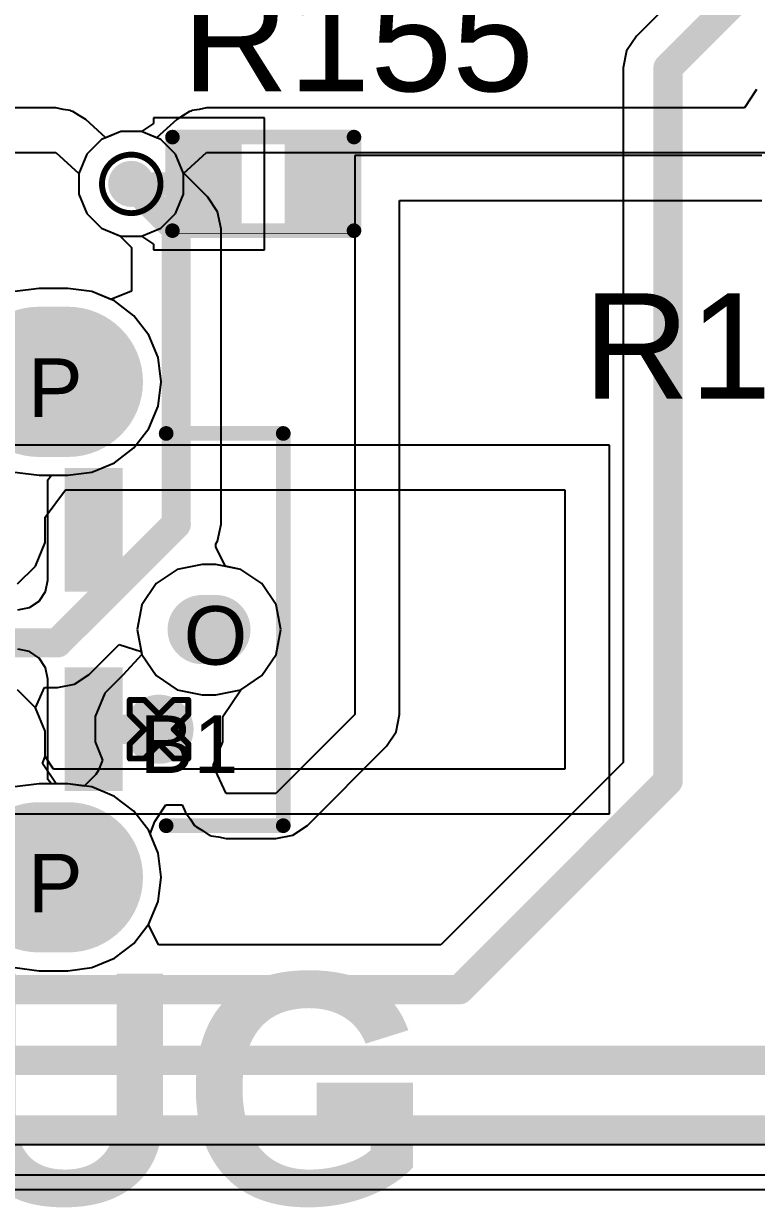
# Model space of a CAD drawing. Header units: inches. Extents: x -11 to 5379, y 0 to 5429.
# Drawn here: x 79.58 to 85.93, y 40.73 to 51.01 of the extents above; entities that cross this region are included whole.
import ezdxf

# ---------------------------------------------------------------- set-up
doc = ezdxf.new("R2010")
doc.units = ezdxf.units.IN
for name, color, linetype in [('Bottom Layer', 5, 'Continuous'), ('Bottom Solder', 6, 'Continuous'), ('Drill Drawing', 1, 'Continuous'), ('GND', 16, 'Continuous'), ('Multi-Layer', 9, 'Continuous'), ('Pad Holes', 156, 'Continuous'), ('PWR', 76, 'Continuous'), ('Top Layer', 1, 'Continuous'), ('Top Overlay', 2, 'Continuous'), ('Top Paste', 8, 'Continuous'), ('Top Solder', 216, 'Continuous'), ('Via Holes', 16, 'Continuous')]:
    doc.layers.add(name, color=color, linetype=linetype)
doc.styles.add('Arial', font='', dxfattribs={"height": 0.2})
doc.styles.add('Arial_Bold', font='', dxfattribs={"height": 0.2})
doc.styles.get('Arial').set_extended_font_data('Arial')
doc.styles.get('Arial_Bold').set_extended_font_data('Arial', bold=True)

# ---------------------------------------------------------------- blocks, each defined once
blk = doc.blocks.new('R___0402_320')
at = {"layer": 'Top Layer'}
for points in [[(-0.699, -0.318), (-0.699, 0.318), (-0.241, 0.318), (-0.241, -0.318)], [(0.241, -0.318), (0.241, 0.318), (0.699, 0.318), (0.699, -0.318)]]:
    blk.add_hatch(color=1, dxfattribs=at).paths.add_polyline_path(points)
at = {"layer": 'Top Paste'}
for points in [[(-0.699, -0.318), (-0.699, 0.318), (-0.241, 0.318), (-0.241, -0.318)], [(0.241, -0.318), (0.241, 0.318), (0.699, 0.318), (0.699, -0.318)]]:
    blk.add_hatch(color=8, dxfattribs=at).paths.add_polyline_path(points)
at = {"layer": 'Top Solder'}
for points in [[(-0.754, -0.373), (-0.754, 0.373), (-0.186, 0.373), (-0.186, -0.373)], [(0.186, -0.373), (0.186, 0.373), (0.754, 0.373), (0.754, -0.373)]]:
    blk.add_hatch(color=216, dxfattribs=at).paths.add_polyline_path(points)
at = {"layer": 'Top Overlay'}
for points in [[(-0.787, 0.406, 0.127, 0.127, 0), (0.787, 0.406, 0.127, 0.127, 0)], [(-0.787, -0.406, 0.127, 0.127, 0), (-0.787, 0.406, 0.127, 0.127, 0)], [(0.787, -0.406, 0.127, 0.127, 0), (0.787, 0.406, 0.127, 0.127, 0)], [(-0.787, -0.406, 0.127, 0.127, 0), (0.787, -0.406, 0.127, 0.127, 0)], [(-0.813, -0.432, 0.00323, 0.00323, 0), (0.813, -0.432, 0.00323, 0.00323, 0)]]:
    blk.add_lwpolyline(points, format="xyseb", dxfattribs=at)
for points in [[(-0.819, 0.406, 0.0635, 0.0635, 1), (-0.756, 0.406, 0.0635, 0.0635, 1)], [(-0.819, 0.406, 0.0635, 0.0635, 1), (-0.756, 0.406, 0.0635, 0.0635, 1)], [(0.756, 0.406, 0.0635, 0.0635, 1), (0.819, 0.406, 0.0635, 0.0635, 1)], [(0.756, 0.406, 0.0635, 0.0635, 1), (0.819, 0.406, 0.0635, 0.0635, 1)], [(-0.819, -0.406, 0.0635, 0.0635, 1), (-0.756, -0.406, 0.0635, 0.0635, 1)], [(-0.819, -0.406, 0.0635, 0.0635, 1), (-0.756, -0.406, 0.0635, 0.0635, 1)], [(0.756, -0.406, 0.0635, 0.0635, 1), (0.819, -0.406, 0.0635, 0.0635, 1)], [(0.756, -0.406, 0.0635, 0.0635, 1), (0.819, -0.406, 0.0635, 0.0635, 1)], [(-0.814, -0.432, 0.00161, 0.00161, 1), (-0.812, -0.432, 0.00161, 0.00161, 1)], [(0.812, -0.432, 0.00161, 0.00161, 1), (0.814, -0.432, 0.00161, 0.00161, 1)]]:
    blk.add_lwpolyline(points, format="xyseb", close=True, dxfattribs=at)
blk = doc.blocks.new('U263_163N_4BQC65_517')
at = {"layer": 'Bottom Layer'}
h = blk.add_hatch(color=5, dxfattribs=at)
edge = h.paths.add_edge_path()
edge.add_arc((-2.525, 2.15), 0.55, 90, 270)
edge.add_line((-2.525, 1.6), (-2.275, 1.6))
edge.add_arc((-2.275, 2.15), 0.55, 270, 450)
edge.add_line((-2.275, 2.7), (-2.525, 2.7))
h = blk.add_hatch(color=5, dxfattribs=at)
edge = h.paths.add_edge_path()
edge.add_arc((2.275, 2.15), 0.55, 90, 270)
edge.add_line((2.275, 1.6), (2.525, 1.6))
edge.add_arc((2.525, 2.15), 0.55, 270, 450)
edge.add_line((2.525, 2.7), (2.275, 2.7))
h = blk.add_hatch(color=5, dxfattribs=at)
edge = h.paths.add_edge_path()
edge.add_arc((-2.525, -2.15), 0.55, 90, 270)
edge.add_line((-2.525, -2.7), (-2.275, -2.7))
edge.add_arc((-2.275, -2.15), 0.55, 270, 450)
edge.add_line((-2.275, -1.6), (-2.525, -1.6))
h = blk.add_hatch(color=5, dxfattribs=at)
edge = h.paths.add_edge_path()
edge.add_arc((2.275, -2.15), 0.55, 90, 270)
edge.add_line((2.275, -2.7), (2.525, -2.7))
edge.add_arc((2.525, -2.15), 0.55, 270, 450)
edge.add_line((2.525, -1.6), (2.275, -1.6))
at = {"layer": 'Bottom Solder'}
h = blk.add_hatch(color=6, dxfattribs=at)
edge = h.paths.add_edge_path()
edge.add_arc((-2.525, 2.15), 0.652, 90, 270)
edge.add_line((-2.525, 1.498), (-2.275, 1.498))
edge.add_arc((-2.275, 2.15), 0.652, 270, 450)
edge.add_line((-2.275, 2.802), (-2.525, 2.802))
h = blk.add_hatch(color=6, dxfattribs=at)
edge = h.paths.add_edge_path()
edge.add_arc((2.275, 2.15), 0.652, 90, 270)
edge.add_line((2.275, 1.498), (2.525, 1.498))
edge.add_arc((2.525, 2.15), 0.652, 270, 450)
edge.add_line((2.525, 2.802), (2.275, 2.802))
h = blk.add_hatch(color=6, dxfattribs=at)
edge = h.paths.add_edge_path()
edge.add_arc((-3.75, 0), 0.102, 0, 360)
h = blk.add_hatch(color=6, dxfattribs=at)
edge = h.paths.add_edge_path()
edge.add_arc((3.75, 0), 0.102, 0, 360)
h = blk.add_hatch(color=6, dxfattribs=at)
edge = h.paths.add_edge_path()
edge.add_arc((-2.525, -2.15), 0.652, 90, 270)
edge.add_line((-2.525, -2.802), (-2.275, -2.802))
edge.add_arc((-2.275, -2.15), 0.652, 270, 450)
edge.add_line((-2.275, -1.498), (-2.525, -1.498))
h = blk.add_hatch(color=6, dxfattribs=at)
edge = h.paths.add_edge_path()
edge.add_arc((2.275, -2.15), 0.652, 90, 270)
edge.add_line((2.275, -2.802), (2.525, -2.802))
edge.add_arc((2.525, -2.15), 0.652, 270, 450)
edge.add_line((2.525, -1.498), (2.275, -1.498))
at = {"layer": 'GND'}
h = blk.add_hatch(color=16, dxfattribs=at)
edge = h.paths.add_edge_path()
edge.add_arc((-2.525, 2.15), 0.55, 90, 270)
edge.add_line((-2.525, 1.6), (-2.275, 1.6))
edge.add_arc((-2.275, 2.15), 0.55, 270, 450)
edge.add_line((-2.275, 2.7), (-2.525, 2.7))
h = blk.add_hatch(color=16, dxfattribs=at)
edge = h.paths.add_edge_path()
edge.add_arc((2.275, 2.15), 0.55, 90, 270)
edge.add_line((2.275, 1.6), (2.525, 1.6))
edge.add_arc((2.525, 2.15), 0.55, 270, 450)
edge.add_line((2.525, 2.7), (2.275, 2.7))
h = blk.add_hatch(color=16, dxfattribs=at)
edge = h.paths.add_edge_path()
edge.add_arc((-2.525, -2.15), 0.55, 90, 270)
edge.add_line((-2.525, -2.7), (-2.275, -2.7))
edge.add_arc((-2.275, -2.15), 0.55, 270, 450)
edge.add_line((-2.275, -1.6), (-2.525, -1.6))
h = blk.add_hatch(color=16, dxfattribs=at)
edge = h.paths.add_edge_path()
edge.add_arc((2.275, -2.15), 0.55, 90, 270)
edge.add_line((2.275, -2.7), (2.525, -2.7))
edge.add_arc((2.525, -2.15), 0.55, 270, 450)
edge.add_line((2.525, -1.6), (2.275, -1.6))
at = {"layer": 'Multi-Layer'}
h = blk.add_hatch(color=9, dxfattribs=at)
edge = h.paths.add_edge_path()
edge.add_arc((-2.525, 2.15), 0.55, 90, 270)
edge.add_line((-2.525, 1.6), (-2.275, 1.6))
edge.add_arc((-2.275, 2.15), 0.55, 270, 450)
edge.add_line((-2.275, 2.7), (-2.525, 2.7))
h = blk.add_hatch(color=9, dxfattribs=at)
edge = h.paths.add_edge_path()
edge.add_arc((2.275, 2.15), 0.55, 90, 270)
edge.add_line((2.275, 1.6), (2.525, 1.6))
edge.add_arc((2.525, 2.15), 0.55, 270, 450)
edge.add_line((2.525, 2.7), (2.275, 2.7))
h = blk.add_hatch(color=9, dxfattribs=at)
edge = h.paths.add_edge_path()
edge.add_arc((-2.525, -2.15), 0.55, 90, 270)
edge.add_line((-2.525, -2.7), (-2.275, -2.7))
edge.add_arc((-2.275, -2.15), 0.55, 270, 450)
edge.add_line((-2.275, -1.6), (-2.525, -1.6))
h = blk.add_hatch(color=9, dxfattribs=at)
edge = h.paths.add_edge_path()
edge.add_arc((2.275, -2.15), 0.55, 90, 270)
edge.add_line((2.275, -2.7), (2.525, -2.7))
edge.add_arc((2.525, -2.15), 0.55, 270, 450)
edge.add_line((2.525, -1.6), (2.275, -1.6))
at = {"layer": 'Pad Holes'}
h = blk.add_hatch(color=7, dxfattribs=at)
edge = h.paths.add_edge_path()
edge.add_arc((-2.525, 2.15), 0.3, 90, 270)
edge.add_line((-2.525, 1.85), (-2.275, 1.85))
edge.add_arc((-2.275, 2.15), 0.3, 270, 450)
edge.add_line((-2.275, 2.45), (-2.525, 2.45))
h = blk.add_hatch(color=7, dxfattribs=at)
edge = h.paths.add_edge_path()
edge.add_arc((2.275, 2.15), 0.3, 90, 270)
edge.add_line((2.275, 1.85), (2.525, 1.85))
edge.add_arc((2.525, 2.15), 0.3, 270, 450)
edge.add_line((2.525, 2.45), (2.275, 2.45))
h = blk.add_hatch(color=7, dxfattribs=at)
edge = h.paths.add_edge_path()
edge.add_arc((-3.75, 0), 0.26, 0, 360)
h = blk.add_hatch(color=7, dxfattribs=at)
edge = h.paths.add_edge_path()
edge.add_arc((3.69, 0), 0.3, 90, 270)
edge.add_line((3.69, -0.3), (3.81, -0.3))
edge.add_arc((3.81, 0), 0.3, 270, 450)
edge.add_line((3.81, 0.3), (3.69, 0.3))
h = blk.add_hatch(color=7, dxfattribs=at)
edge = h.paths.add_edge_path()
edge.add_arc((-2.525, -2.15), 0.3, 90, 270)
edge.add_line((-2.525, -2.45), (-2.275, -2.45))
edge.add_arc((-2.275, -2.15), 0.3, 270, 450)
edge.add_line((-2.275, -1.85), (-2.525, -1.85))
h = blk.add_hatch(color=7, dxfattribs=at)
edge = h.paths.add_edge_path()
edge.add_arc((2.275, -2.15), 0.3, 90, 270)
edge.add_line((2.275, -2.45), (2.525, -2.45))
edge.add_arc((2.525, -2.15), 0.3, 270, 450)
edge.add_line((2.525, -1.85), (2.275, -1.85))
at = {"layer": 'PWR'}
h = blk.add_hatch(color=76, dxfattribs=at)
edge = h.paths.add_edge_path()
edge.add_arc((-2.525, 2.15), 0.55, 90, 270)
edge.add_line((-2.525, 1.6), (-2.275, 1.6))
edge.add_arc((-2.275, 2.15), 0.55, 270, 450)
edge.add_line((-2.275, 2.7), (-2.525, 2.7))
h = blk.add_hatch(color=76, dxfattribs=at)
edge = h.paths.add_edge_path()
edge.add_arc((2.275, 2.15), 0.55, 90, 270)
edge.add_line((2.275, 1.6), (2.525, 1.6))
edge.add_arc((2.525, 2.15), 0.55, 270, 450)
edge.add_line((2.525, 2.7), (2.275, 2.7))
h = blk.add_hatch(color=76, dxfattribs=at)
edge = h.paths.add_edge_path()
edge.add_arc((-2.525, -2.15), 0.55, 90, 270)
edge.add_line((-2.525, -2.7), (-2.275, -2.7))
edge.add_arc((-2.275, -2.15), 0.55, 270, 450)
edge.add_line((-2.275, -1.6), (-2.525, -1.6))
h = blk.add_hatch(color=76, dxfattribs=at)
edge = h.paths.add_edge_path()
edge.add_arc((2.275, -2.15), 0.55, 90, 270)
edge.add_line((2.275, -2.7), (2.525, -2.7))
edge.add_arc((2.525, -2.15), 0.55, 270, 450)
edge.add_line((2.525, -1.6), (2.275, -1.6))
at = {"layer": 'Top Layer'}
h = blk.add_hatch(color=1, dxfattribs=at)
edge = h.paths.add_edge_path()
edge.add_arc((-2.525, 2.15), 0.55, 90, 270)
edge.add_line((-2.525, 1.6), (-2.275, 1.6))
edge.add_arc((-2.275, 2.15), 0.55, 270, 450)
edge.add_line((-2.275, 2.7), (-2.525, 2.7))
h = blk.add_hatch(color=1, dxfattribs=at)
edge = h.paths.add_edge_path()
edge.add_arc((2.275, 2.15), 0.55, 90, 270)
edge.add_line((2.275, 1.6), (2.525, 1.6))
edge.add_arc((2.525, 2.15), 0.55, 270, 450)
edge.add_line((2.525, 2.7), (2.275, 2.7))
for points in [[(-2.9, 0.43), (-2.9, 1.3), (-2.6, 1.3), (-2.6, 0.43)], [(-1.4, 0.43), (-1.4, 1.3), (-1.1, 1.3), (-1.1, 0.43)], [(-0.9, 0.43), (-0.9, 1.3), (-0.6, 1.3), (-0.6, 0.43)], [(-0.4, 0.43), (-0.4, 1.3), (-0.1, 1.3), (-0.1, 0.43)], [(0.1, 0.43), (0.1, 1.3), (0.4, 1.3), (0.4, 0.43)], [(0.6, 0.43), (0.6, 1.3), (0.9, 1.3), (0.9, 0.43)], [(1.1, 0.43), (1.1, 1.3), (1.4, 1.3), (1.4, 0.43)], [(2.6, 0.43), (2.6, 1.3), (2.9, 1.3), (2.9, 0.43)], [(-2.6, -0.43), (-2.6, -1.3), (-2.9, -1.3), (-2.9, -0.43)], [(-1.1, -0.43), (-1.1, -1.3), (-1.4, -1.3), (-1.4, -0.43)], [(-0.6, -0.43), (-0.6, -1.3), (-0.9, -1.3), (-0.9, -0.43)], [(-0.1, -0.43), (-0.1, -1.3), (-0.4, -1.3), (-0.4, -0.43)], [(0.4, -0.43), (0.4, -1.3), (0.1, -1.3), (0.1, -0.43)], [(0.9, -0.43), (0.9, -1.3), (0.6, -1.3), (0.6, -0.43)], [(1.4, -0.43), (1.4, -1.3), (1.1, -1.3), (1.1, -0.43)], [(2.9, -0.43), (2.9, -1.3), (2.6, -1.3), (2.6, -0.43)]]:
    blk.add_hatch(color=1, dxfattribs=at).paths.add_polyline_path(points)
h = blk.add_hatch(color=1, dxfattribs=at)
edge = h.paths.add_edge_path()
edge.add_arc((-2.525, -2.15), 0.55, 90, 270)
edge.add_line((-2.525, -2.7), (-2.275, -2.7))
edge.add_arc((-2.275, -2.15), 0.55, 270, 450)
edge.add_line((-2.275, -1.6), (-2.525, -1.6))
h = blk.add_hatch(color=1, dxfattribs=at)
edge = h.paths.add_edge_path()
edge.add_arc((2.275, -2.15), 0.55, 90, 270)
edge.add_line((2.275, -2.7), (2.525, -2.7))
edge.add_arc((2.525, -2.15), 0.55, 270, 450)
edge.add_line((2.525, -1.6), (2.275, -1.6))
at = {"layer": 'Top Paste'}
for points in [[(-2.9, 0.43), (-2.9, 1.3), (-2.6, 1.3), (-2.6, 0.43)], [(-1.4, 0.43), (-1.4, 1.3), (-1.1, 1.3), (-1.1, 0.43)], [(-0.9, 0.43), (-0.9, 1.3), (-0.6, 1.3), (-0.6, 0.43)], [(-0.4, 0.43), (-0.4, 1.3), (-0.1, 1.3), (-0.1, 0.43)], [(0.1, 0.43), (0.1, 1.3), (0.4, 1.3), (0.4, 0.43)], [(0.6, 0.43), (0.6, 1.3), (0.9, 1.3), (0.9, 0.43)], [(1.1, 0.43), (1.1, 1.3), (1.4, 1.3), (1.4, 0.43)], [(2.6, 0.43), (2.6, 1.3), (2.9, 1.3), (2.9, 0.43)], [(-2.6, -0.43), (-2.6, -1.3), (-2.9, -1.3), (-2.9, -0.43)], [(-1.1, -0.43), (-1.1, -1.3), (-1.4, -1.3), (-1.4, -0.43)], [(-0.6, -0.43), (-0.6, -1.3), (-0.9, -1.3), (-0.9, -0.43)], [(-0.1, -0.43), (-0.1, -1.3), (-0.4, -1.3), (-0.4, -0.43)], [(0.4, -0.43), (0.4, -1.3), (0.1, -1.3), (0.1, -0.43)], [(0.9, -0.43), (0.9, -1.3), (0.6, -1.3), (0.6, -0.43)], [(1.4, -0.43), (1.4, -1.3), (1.1, -1.3), (1.1, -0.43)], [(2.9, -0.43), (2.9, -1.3), (2.6, -1.3), (2.6, -0.43)]]:
    blk.add_hatch(color=8, dxfattribs=at).paths.add_polyline_path(points)
at = {"layer": 'Top Solder'}
h = blk.add_hatch(color=216, dxfattribs=at)
edge = h.paths.add_edge_path()
edge.add_arc((-2.525, 2.15), 0.652, 90, 270)
edge.add_line((-2.525, 1.498), (-2.275, 1.498))
edge.add_arc((-2.275, 2.15), 0.652, 270, 450)
edge.add_line((-2.275, 2.802), (-2.525, 2.802))
h = blk.add_hatch(color=216, dxfattribs=at)
edge = h.paths.add_edge_path()
edge.add_arc((2.275, 2.15), 0.652, 90, 270)
edge.add_line((2.275, 1.498), (2.525, 1.498))
edge.add_arc((2.525, 2.15), 0.652, 270, 450)
edge.add_line((2.525, 2.802), (2.275, 2.802))
for points in [[(-3.002, 0.328), (-3.002, 1.402), (-2.498, 1.402), (-2.498, 0.328)], [(-1.502, 0.328), (-1.502, 1.402), (-0.998, 1.402), (-0.998, 0.328)], [(-1.002, 0.328), (-1.002, 1.402), (-0.498, 1.402), (-0.498, 0.328)], [(-0.502, 0.328), (-0.502, 1.402), (0.002, 1.402), (0.002, 0.328)], [(-0.002, 0.328), (-0.002, 1.402), (0.502, 1.402), (0.502, 0.328)], [(0.498, 0.328), (0.498, 1.402), (1.002, 1.402), (1.002, 0.328)], [(0.998, 0.328), (0.998, 1.402), (1.502, 1.402), (1.502, 0.328)], [(2.498, 0.328), (2.498, 1.402), (3.002, 1.402), (3.002, 0.328)], [(-2.498, -0.328), (-2.498, -1.402), (-3.002, -1.402), (-3.002, -0.328)], [(-0.998, -0.328), (-0.998, -1.402), (-1.502, -1.402), (-1.502, -0.328)], [(-0.498, -0.328), (-0.498, -1.402), (-1.002, -1.402), (-1.002, -0.328)], [(0.002, -0.328), (0.002, -1.402), (-0.502, -1.402), (-0.502, -0.328)], [(0.502, -0.328), (0.502, -1.402), (-0.002, -1.402), (-0.002, -0.328)], [(1.002, -0.328), (1.002, -1.402), (0.498, -1.402), (0.498, -0.328)], [(1.502, -0.328), (1.502, -1.402), (0.998, -1.402), (0.998, -0.328)], [(3.002, -0.328), (3.002, -1.402), (2.498, -1.402), (2.498, -0.328)]]:
    blk.add_hatch(color=216, dxfattribs=at).paths.add_polyline_path(points)
h = blk.add_hatch(color=216, dxfattribs=at)
edge = h.paths.add_edge_path()
edge.add_arc((-3.75, 0), 0.102, 0, 360)
h = blk.add_hatch(color=216, dxfattribs=at)
edge = h.paths.add_edge_path()
edge.add_arc((3.75, 0), 0.102, 0, 360)
h = blk.add_hatch(color=216, dxfattribs=at)
edge = h.paths.add_edge_path()
edge.add_arc((-2.525, -2.15), 0.652, 90, 270)
edge.add_line((-2.525, -2.802), (-2.275, -2.802))
edge.add_arc((-2.275, -2.15), 0.652, 270, 450)
edge.add_line((-2.275, -1.498), (-2.525, -1.498))
h = blk.add_hatch(color=216, dxfattribs=at)
edge = h.paths.add_edge_path()
edge.add_arc((2.275, -2.15), 0.652, 90, 270)
edge.add_line((2.275, -2.802), (2.525, -2.802))
edge.add_arc((2.525, -2.15), 0.652, 270, 450)
edge.add_line((2.525, -1.498), (2.275, -1.498))
at = {"layer": 'Top Overlay'}
for points in [[(-4.394, -1.702, 0.127, 0.127, 0), (-4.394, 1.702, 0.127, 0.127, 0)], [(-4.394, 1.702, 0.127, 0.127, 0), (-3.378, 1.702, 0.127, 0.127, 0)], [(3.378, 1.702, 0.127, 0.127, 0), (4.394, 1.702, 0.127, 0.127, 0)], [(4.394, -1.702, 0.127, 0.127, 0), (4.394, 1.702, 0.127, 0.127, 0)], [(-4.394, -1.702, 0.127, 0.127, 0), (-3.378, -1.702, 0.127, 0.127, 0)], [(3.378, -1.702, 0.127, 0.127, 0), (4.394, -1.702, 0.127, 0.127, 0)]]:
    blk.add_lwpolyline(points, format="xyseb", dxfattribs=at)
for points in [[(-4.426, 1.702, 0.0635, 0.0635, 1), (-4.362, 1.702, 0.0635, 0.0635, 1)], [(-4.426, 1.702, 0.0635, 0.0635, 1), (-4.362, 1.702, 0.0635, 0.0635, 1)], [(-3.41, 1.702, 0.0635, 0.0635, 1), (-3.346, 1.702, 0.0635, 0.0635, 1)], [(3.346, 1.702, 0.0635, 0.0635, 1), (3.41, 1.702, 0.0635, 0.0635, 1)], [(4.362, 1.702, 0.0635, 0.0635, 1), (4.426, 1.702, 0.0635, 0.0635, 1)], [(4.362, 1.702, 0.0635, 0.0635, 1), (4.426, 1.702, 0.0635, 0.0635, 1)], [(-4.426, -1.702, 0.0635, 0.0635, 1), (-4.362, -1.702, 0.0635, 0.0635, 1)], [(-4.426, -1.702, 0.0635, 0.0635, 1), (-4.362, -1.702, 0.0635, 0.0635, 1)], [(-3.41, -1.702, 0.0635, 0.0635, 1), (-3.346, -1.702, 0.0635, 0.0635, 1)], [(3.346, -1.702, 0.0635, 0.0635, 1), (3.41, -1.702, 0.0635, 0.0635, 1)], [(4.362, -1.702, 0.0635, 0.0635, 1), (4.426, -1.702, 0.0635, 0.0635, 1)], [(4.362, -1.702, 0.0635, 0.0635, 1), (4.426, -1.702, 0.0635, 0.0635, 1)]]:
    blk.add_lwpolyline(points, format="xyseb", close=True, dxfattribs=at)
at = {"layer": 'Top Overlay', "style": 'Arial'}
for s, p in [('A1', (-3.759, 0.762)), ('B1', (3.15, -1.245))]:
    blk.add_text(s, height=0.5, rotation=360, dxfattribs=at).set_placement(p)

msp = doc.modelspace()

# ---------------------------------------------------------------- hatches: boundary and pattern name
at = {"layer": 'Bottom Layer'}
h = msp.add_hatch(color=5, dxfattribs=at)
edge = h.paths.add_edge_path()
edge.add_arc((80.509, 49.615), 0.2, 0, 360)
h = msp.add_hatch(color=5, dxfattribs=at)
edge = h.paths.add_edge_path()
edge.add_arc((80.75, 44.882), 0.3, 0, 360)
at = {"layer": 'GND'}
h = msp.add_hatch(color=16, dxfattribs=at)
edge = h.paths.add_edge_path()
edge.add_arc((80.509, 49.615), 0.2, 0, 360)
h = msp.add_hatch(color=16, dxfattribs=at)
edge = h.paths.add_edge_path()
edge.add_arc((80.75, 44.882), 0.3, 0, 360)
at = {"layer": 'PWR'}
h = msp.add_hatch(color=76, dxfattribs=at)
edge = h.paths.add_edge_path()
edge.add_arc((80.509, 49.615), 0.2, 0, 360)
h = msp.add_hatch(color=76, dxfattribs=at)
edge = h.paths.add_edge_path()
edge.add_arc((80.75, 44.882), 0.3, 0, 360)
at = {"layer": 'Top Layer'}
h = msp.add_hatch(color=1, dxfattribs=at)
edge = h.paths.add_edge_path()
edge.add_arc((80.509, 49.615), 0.2, 0, 360)
h = msp.add_hatch(color=1, dxfattribs=at)
edge = h.paths.add_edge_path()
edge.add_arc((80.75, 44.882), 0.3, 0, 360)
at = {"layer": 'Via Holes'}
h = msp.add_hatch(color=7, dxfattribs=at)
edge = h.paths.add_edge_path()
edge.add_arc((80.509, 49.615), 0.1, 0, 360)
h = msp.add_hatch(color=7, dxfattribs=at)
edge = h.paths.add_edge_path()
edge.add_arc((80.75, 44.882), 0.15, 0, 360)

# ---------------------------------------------------------------- linework, layer by layer
at = {"layer": 'Bottom Layer'}
for p, q in [((80.418, 50.069), (80.251, 50)), ((80.599, 50.069), (80.418, 50.069)), ((80.766, 50), (80.599, 50.069)), ((80.251, 50), (80.124, 49.873)), ((80.893, 49.873), (80.766, 50)), ((80.124, 49.873), (80.055, 49.706)), ((80.959, 49.714), (80.893, 49.873)), ((80.055, 49.706), (80.055, 49.525)), ((81.174, 49.499), (80.959, 49.714)), ((80.055, 49.525), (80.124, 49.358)), ((81.258, 49.373), (81.174, 49.499)), ((80.124, 49.358), (80.251, 49.231)), ((81.288, 49.225), (81.258, 49.373)), ((80.251, 49.231), (80.41, 49.165)), ((81.288, 46.662), (81.288, 49.225)), ((80.41, 49.165), (80.511, 49.064)), ((80.511, 49.064), (80.511, 48.685)), ((79.709, 48.708), (79.499, 48.681)), ((79.959, 48.708), (79.709, 48.708)), ((80.168, 48.681), (79.959, 48.708)), ((80.333, 48.612), (80.168, 48.681)), ((80.511, 48.685), (80.333, 48.612)), ((81.258, 46.513), (81.288, 46.662)), ((81.243, 46.49), (81.258, 46.513)), ((81.243, 46.461), (81.243, 46.49)), ((81.327, 46.296), (81.243, 46.461)), ((81.46, 46.269), (81.327, 46.296)), ((81.643, 46.147), (81.46, 46.269)), ((81.765, 45.963), (81.643, 46.147)), ((81.808, 45.747), (81.765, 45.963)), ((81.765, 45.531), (81.808, 45.747)), ((80.144, 45.357), (80.403, 45.617)), ((80.403, 45.617), (80.596, 45.558)), ((80.596, 45.558), (80.602, 45.531)), ((80.602, 45.531), (80.724, 45.348)), ((81.643, 45.348), (81.765, 45.531)), ((80.018, 45.273), (80.144, 45.357)), ((80.724, 45.348), (80.907, 45.225)), ((81.46, 45.225), (81.643, 45.348)), ((79.679, 45.069), (79.756, 45.243)), ((79.756, 45.243), (79.869, 45.243)), ((79.869, 45.243), (80.018, 45.273)), ((80.907, 45.225), (81.124, 45.182)), ((81.244, 45.182), (81.46, 45.225)), ((81.124, 45.182), (81.244, 45.182)), ((79.763, 44.865), (79.679, 45.069)), ((79.763, 44.645), (79.763, 44.865)), ((79.739, 44.586), (79.763, 44.645)), ((79.858, 44.408), (79.739, 44.586)), ((79.959, 44.408), (79.858, 44.408)), ((80.168, 44.381), (79.959, 44.408)), ((80.364, 44.299), (80.168, 44.381)), ((80.532, 44.171), (80.364, 44.299)), ((80.661, 44.003), (80.532, 44.171)), ((80.742, 43.807), (80.661, 44.003)), ((80.77, 43.597), (80.742, 43.807)), ((80.742, 43.387), (80.77, 43.597)), ((80.661, 43.192), (80.742, 43.387)), ((80.532, 43.024), (80.661, 43.192)), ((80.364, 42.895), (80.532, 43.024)), ((80.168, 42.814), (80.364, 42.895)), ((79.499, 42.814), (79.709, 42.786)), ((79.709, 42.786), (79.959, 42.786)), ((79.959, 42.786), (80.168, 42.814))]:
    msp.add_line(p, q, dxfattribs=at)
for points in [[(80.509, 49.615, 0.254, 0.254, 0), (80.899, 49.225, 0.254, 0.254, 0)], [(80.899, 46.662, 0.254, 0.254, 0), (80.899, 49.225, 0.254, 0.254, 0)], [(79.869, 45.632, 0.254, 0.254, 0), (80.899, 46.662, 0.254, 0.254, 0)], [(78.184, 45.632, 0.254, 0.254, 0), (79.869, 45.632, 0.254, 0.254, 0)]]:
    msp.add_lwpolyline(points, format="xyseb", dxfattribs=at)
for points in [[(80.445, 49.615, 0.127, 0.127, 1), (80.572, 49.615, 0.127, 0.127, 1)], [(80.836, 49.225, 0.127, 0.127, 1), (80.963, 49.225, 0.127, 0.127, 1)], [(80.836, 49.225, 0.127, 0.127, 1), (80.963, 49.225, 0.127, 0.127, 1)], [(80.836, 46.662, 0.127, 0.127, 1), (80.963, 46.662, 0.127, 0.127, 1)], [(80.836, 46.662, 0.127, 0.127, 1), (80.963, 46.662, 0.127, 0.127, 1)], [(79.806, 45.632, 0.127, 0.127, 1), (79.933, 45.632, 0.127, 0.127, 1)], [(79.806, 45.632, 0.127, 0.127, 1), (79.933, 45.632, 0.127, 0.127, 1)]]:
    msp.add_lwpolyline(points, format="xyseb", close=True, dxfattribs=at)
at = {"layer": 'Drill Drawing'}
for points in [[(80.763, 49.615, 0.0508, 0.0508, 1), (80.255, 49.615, 0.0508, 0.0508, 1)], [(80.242, 49.615, 0.0254, 0.0254, 1), (80.267, 49.615, 0.0254, 0.0254, 1)], [(80.75, 49.615, 0.0254, 0.0254, 1), (80.775, 49.615, 0.0254, 0.0254, 1)], [(80.483, 45.136, 0.0254, 0.0254, 1), (80.509, 45.136, 0.0254, 0.0254, 1)], [(80.483, 45.136, 0.0254, 0.0254, 1), (80.509, 45.136, 0.0254, 0.0254, 1)], [(80.61, 45.136, 0.0254, 0.0254, 1), (80.636, 45.136, 0.0254, 0.0254, 1)], [(80.61, 45.136, 0.0254, 0.0254, 1), (80.636, 45.136, 0.0254, 0.0254, 1)], [(80.864, 45.136, 0.0254, 0.0254, 1), (80.89, 45.136, 0.0254, 0.0254, 1)], [(80.864, 45.136, 0.0254, 0.0254, 1), (80.89, 45.136, 0.0254, 0.0254, 1)], [(80.991, 45.136, 0.0254, 0.0254, 1), (81.017, 45.136, 0.0254, 0.0254, 1)], [(80.991, 45.136, 0.0254, 0.0254, 1), (81.017, 45.136, 0.0254, 0.0254, 1)], [(80.483, 45.009, 0.0254, 0.0254, 1), (80.509, 45.009, 0.0254, 0.0254, 1)], [(80.483, 45.009, 0.0254, 0.0254, 1), (80.509, 45.009, 0.0254, 0.0254, 1)], [(80.737, 45.009, 0.0254, 0.0254, 1), (80.763, 45.009, 0.0254, 0.0254, 1)], [(80.737, 45.009, 0.0254, 0.0254, 1), (80.763, 45.009, 0.0254, 0.0254, 1)], [(80.991, 45.009, 0.0254, 0.0254, 1), (81.017, 45.009, 0.0254, 0.0254, 1)], [(80.991, 45.009, 0.0254, 0.0254, 1), (81.017, 45.009, 0.0254, 0.0254, 1)], [(80.61, 44.882, 0.0254, 0.0254, 1), (80.636, 44.882, 0.0254, 0.0254, 1)], [(80.61, 44.882, 0.0254, 0.0254, 1), (80.636, 44.882, 0.0254, 0.0254, 1)], [(80.864, 44.882, 0.0254, 0.0254, 1), (80.89, 44.882, 0.0254, 0.0254, 1)], [(80.864, 44.882, 0.0254, 0.0254, 1), (80.89, 44.882, 0.0254, 0.0254, 1)], [(80.483, 44.755, 0.0254, 0.0254, 1), (80.509, 44.755, 0.0254, 0.0254, 1)], [(80.483, 44.755, 0.0254, 0.0254, 1), (80.509, 44.755, 0.0254, 0.0254, 1)], [(80.737, 44.755, 0.0254, 0.0254, 1), (80.763, 44.755, 0.0254, 0.0254, 1)], [(80.737, 44.755, 0.0254, 0.0254, 1), (80.763, 44.755, 0.0254, 0.0254, 1)], [(80.991, 44.755, 0.0254, 0.0254, 1), (81.017, 44.755, 0.0254, 0.0254, 1)], [(80.991, 44.755, 0.0254, 0.0254, 1), (81.017, 44.755, 0.0254, 0.0254, 1)], [(80.483, 44.628, 0.0254, 0.0254, 1), (80.509, 44.628, 0.0254, 0.0254, 1)], [(80.483, 44.628, 0.0254, 0.0254, 1), (80.509, 44.628, 0.0254, 0.0254, 1)], [(80.61, 44.628, 0.0254, 0.0254, 1), (80.636, 44.628, 0.0254, 0.0254, 1)], [(80.61, 44.628, 0.0254, 0.0254, 1), (80.636, 44.628, 0.0254, 0.0254, 1)], [(80.864, 44.628, 0.0254, 0.0254, 1), (80.89, 44.628, 0.0254, 0.0254, 1)], [(80.864, 44.628, 0.0254, 0.0254, 1), (80.89, 44.628, 0.0254, 0.0254, 1)], [(80.991, 44.628, 0.0254, 0.0254, 1), (81.017, 44.628, 0.0254, 0.0254, 1)], [(80.991, 44.628, 0.0254, 0.0254, 1), (81.017, 44.628, 0.0254, 0.0254, 1)]]:
    msp.add_lwpolyline(points, format="xyseb", close=True, dxfattribs=at)
for points in [[(80.496, 45.009, 0.0508, 0.0508, 0), (80.496, 45.136, 0.0508, 0.0508, 0)], [(80.496, 45.136, 0.0508, 0.0508, 0), (80.623, 45.136, 0.0508, 0.0508, 0)], [(80.623, 45.136, 0.0508, 0.0508, 0), (80.75, 45.009, 0.0508, 0.0508, 0)], [(80.75, 45.009, 0.0508, 0.0508, 0), (80.877, 45.136, 0.0508, 0.0508, 0)], [(80.877, 45.136, 0.0508, 0.0508, 0), (81.004, 45.136, 0.0508, 0.0508, 0)], [(81.004, 45.009, 0.0508, 0.0508, 0), (81.004, 45.136, 0.0508, 0.0508, 0)], [(80.496, 45.009, 0.0508, 0.0508, 0), (80.623, 44.882, 0.0508, 0.0508, 0)], [(80.877, 44.882, 0.0508, 0.0508, 0), (81.004, 45.009, 0.0508, 0.0508, 0)], [(80.496, 44.755, 0.0508, 0.0508, 0), (80.623, 44.882, 0.0508, 0.0508, 0)], [(80.877, 44.882, 0.0508, 0.0508, 0), (81.004, 44.755, 0.0508, 0.0508, 0)], [(80.496, 44.628, 0.0508, 0.0508, 0), (80.496, 44.755, 0.0508, 0.0508, 0)], [(80.623, 44.628, 0.0508, 0.0508, 0), (80.75, 44.755, 0.0508, 0.0508, 0)], [(80.75, 44.755, 0.0508, 0.0508, 0), (80.877, 44.628, 0.0508, 0.0508, 0)], [(81.004, 44.628, 0.0508, 0.0508, 0), (81.004, 44.755, 0.0508, 0.0508, 0)], [(80.496, 44.628, 0.0508, 0.0508, 0), (80.623, 44.628, 0.0508, 0.0508, 0)], [(80.877, 44.628, 0.0508, 0.0508, 0), (81.004, 44.628, 0.0508, 0.0508, 0)]]:
    msp.add_lwpolyline(points, format="xyseb", dxfattribs=at)
at = {"layer": 'GND'}
for p, q in [((85.934, 50.434), (85.828, 50.274)), ((79.854, 50.274), (75.013, 50.274)), ((79.918, 50.261), (79.854, 50.274)), ((79.983, 50.252), (79.918, 50.261)), ((79.992, 50.247), (79.983, 50.252)), ((80.003, 50.244), (79.992, 50.247)), ((80.057, 50.208), (80.003, 50.244)), ((81.014, 50.244), (80.96, 50.208)), ((81.025, 50.247), (81.014, 50.244)), ((81.034, 50.252), (81.025, 50.247)), ((81.099, 50.261), (81.034, 50.252)), ((81.163, 50.274), (81.099, 50.261)), ((85.828, 50.274), (81.163, 50.274)), ((80.114, 50.175), (80.057, 50.208)), ((80.29, 50.016), (80.114, 50.175)), ((80.904, 50.175), (80.727, 50.016)), ((80.96, 50.208), (80.904, 50.175)), ((80.418, 50.069), (80.29, 50.016)), ((80.599, 50.069), (80.418, 50.069)), ((80.727, 50.016), (80.599, 50.069)), ((75.013, 49.886), (79.854, 49.886)), ((79.854, 49.886), (80.055, 49.706)), ((80.963, 49.706), (81.163, 49.886)), ((81.163, 49.886), (89.932, 49.886)), ((80.055, 49.706), (80.055, 49.525)), ((80.963, 49.525), (80.963, 49.706)), ((80.055, 49.525), (80.124, 49.358)), ((80.893, 49.358), (80.963, 49.525)), ((80.124, 49.358), (80.251, 49.231)), ((80.766, 49.231), (80.893, 49.358)), ((80.251, 49.231), (80.418, 49.161)), ((80.599, 49.161), (80.766, 49.231)), ((80.418, 49.161), (80.599, 49.161)), ((84.658, 47.347), (79.272, 47.347)), ((84.658, 44.147), (84.658, 47.347)), ((79.763, 46.722), (79.94, 46.959)), ((79.94, 46.959), (84.27, 46.959)), ((84.27, 46.959), (84.27, 44.536)), ((79.763, 46.502), (79.763, 46.722)), ((79.679, 46.298), (79.763, 46.502)), ((79.523, 46.143), (79.679, 46.298)), ((80.907, 46.269), (80.724, 46.147)), ((81.124, 46.312), (80.907, 46.269)), ((81.244, 46.312), (81.124, 46.312)), ((81.46, 46.269), (81.244, 46.312)), ((81.643, 46.147), (81.46, 46.269)), ((80.724, 46.147), (80.602, 45.963)), ((81.765, 45.963), (81.643, 46.147)), ((80.602, 45.963), (80.559, 45.747)), ((81.808, 45.747), (81.765, 45.963)), ((80.559, 45.747), (80.602, 45.531)), ((81.765, 45.531), (81.808, 45.747)), ((80.602, 45.531), (80.724, 45.348)), ((81.643, 45.348), (81.765, 45.531)), ((80.724, 45.348), (80.907, 45.225)), ((81.46, 45.225), (81.643, 45.348)), ((79.679, 45.069), (79.523, 45.225)), ((80.907, 45.225), (81.124, 45.182)), ((81.244, 45.182), (81.46, 45.225)), ((81.124, 45.182), (81.244, 45.182)), ((79.763, 44.865), (79.679, 45.069)), ((79.763, 44.645), (79.763, 44.865)), ((79.836, 44.536), (79.763, 44.645)), ((84.27, 44.536), (79.836, 44.536)), ((78.453, 44.147), (84.658, 44.147)), ((96.799, 41.275), (0.388, 41.275)), ((10.737, 40.887), (87.726, 40.887))]:
    msp.add_line(p, q, dxfattribs=at)
at = {"layer": 'PWR'}
for p, q in [((80.418, 50.069), (80.251, 50)), ((80.599, 50.069), (80.418, 50.069)), ((80.766, 50), (80.599, 50.069)), ((80.251, 50), (80.124, 49.873)), ((80.893, 49.873), (80.766, 50)), ((80.124, 49.873), (80.055, 49.706)), ((80.963, 49.706), (80.893, 49.873)), ((85.979, 49.86), (82.448, 49.86)), ((82.448, 49.86), (82.448, 45.009)), ((80.055, 49.706), (80.055, 49.525)), ((80.963, 49.525), (80.963, 49.706)), ((80.055, 49.525), (80.124, 49.358)), ((80.893, 49.358), (80.963, 49.525)), ((82.837, 45.009), (82.837, 49.472)), ((82.837, 49.472), (85.979, 49.472)), ((80.124, 49.358), (80.251, 49.231)), ((80.766, 49.231), (80.893, 49.358)), ((80.251, 49.231), (80.418, 49.161)), ((80.599, 49.161), (80.766, 49.231)), ((80.418, 49.161), (80.599, 49.161)), ((79.709, 48.708), (79.499, 48.681)), ((79.959, 48.708), (79.709, 48.708)), ((80.168, 48.681), (79.959, 48.708)), ((80.364, 48.599), (80.168, 48.681)), ((80.532, 48.471), (80.364, 48.599)), ((80.661, 48.303), (80.532, 48.471)), ((80.742, 48.107), (80.661, 48.303)), ((80.77, 47.897), (80.742, 48.107)), ((80.742, 47.687), (80.77, 47.897)), ((80.661, 47.492), (80.742, 47.687)), ((80.532, 47.324), (80.661, 47.492)), ((80.364, 47.195), (80.532, 47.324)), ((80.168, 47.114), (80.364, 47.195)), ((79.499, 47.114), (79.709, 47.086)), ((79.709, 47.086), (79.959, 47.086)), ((79.959, 47.086), (80.168, 47.114)), ((80.907, 46.269), (80.724, 46.147)), ((81.124, 46.312), (80.907, 46.269)), ((81.244, 46.312), (81.124, 46.312)), ((81.46, 46.269), (81.244, 46.312)), ((81.643, 46.147), (81.46, 46.269)), ((80.724, 46.147), (80.602, 45.963)), ((81.765, 45.963), (81.643, 46.147)), ((80.602, 45.963), (80.559, 45.747)), ((81.808, 45.747), (81.765, 45.963)), ((80.559, 45.747), (80.602, 45.531)), ((81.765, 45.531), (81.808, 45.747)), ((80.602, 45.531), (80.436, 45.352)), ((81.643, 45.348), (81.765, 45.531)), ((80.436, 45.352), (80.28, 45.196)), ((81.46, 45.225), (81.643, 45.348)), ((81.304, 44.992), (81.46, 45.225)), ((80.28, 45.196), (80.196, 44.992)), ((82.448, 45.009), (81.763, 44.323)), ((82.807, 44.86), (82.837, 45.009)), ((80.196, 44.992), (80.196, 44.772)), ((81.304, 44.772), (81.304, 44.992)), ((82.723, 44.734), (82.807, 44.86)), ((80.196, 44.772), (80.261, 44.615)), ((81.22, 44.568), (81.304, 44.772)), ((82.037, 44.048), (82.723, 44.734)), ((80.261, 44.615), (80.226, 44.527)), ((80.201, 44.49), (80.1, 44.389)), ((80.226, 44.527), (80.201, 44.49)), ((81.333, 44.323), (81.22, 44.568)), ((79.709, 44.408), (79.499, 44.381)), ((79.959, 44.408), (79.709, 44.408)), ((80.1, 44.389), (79.959, 44.408)), ((81.763, 44.323), (81.333, 44.323)), ((80.714, 44.082), (80.809, 44.227)), ((80.809, 44.227), (80.951, 44.225)), ((80.951, 44.225), (80.981, 44.16)), ((80.673, 43.974), (80.714, 44.082)), ((80.981, 44.16), (81.021, 44.105)), ((81.021, 44.105), (81.059, 44.048)), ((80.742, 43.807), (80.673, 43.974)), ((81.059, 44.048), (81.066, 44.044)), ((81.066, 44.044), (81.07, 44.037)), ((81.07, 44.037), (81.128, 44.002)), ((81.128, 44.002), (81.185, 43.964)), ((81.911, 43.964), (82.037, 44.048)), ((81.185, 43.964), (81.193, 43.963)), ((81.193, 43.963), (81.2, 43.958)), ((81.2, 43.958), (81.267, 43.948)), ((81.267, 43.948), (81.333, 43.935)), ((81.333, 43.935), (81.763, 43.935)), ((81.763, 43.935), (81.911, 43.964)), ((80.77, 43.597), (80.742, 43.807)), ((80.742, 43.387), (80.77, 43.597)), ((80.661, 43.192), (80.742, 43.387)), ((80.532, 43.024), (80.661, 43.192)), ((80.364, 42.895), (80.532, 43.024)), ((80.168, 42.814), (80.364, 42.895)), ((79.499, 42.814), (79.709, 42.786)), ((79.709, 42.786), (79.959, 42.786)), ((79.959, 42.786), (80.168, 42.814))]:
    msp.add_line(p, q, dxfattribs=at)
at = {"layer": 'Top Layer'}
for p, q in [((85.443, 51.449), (84.892, 50.897)), ((84.892, 50.897), (84.807, 50.771)), ((84.807, 50.771), (84.778, 50.623)), ((84.778, 50.623), (84.778, 44.594)), ((80.701, 50.138), (80.599, 50.069)), ((81.666, 50.187), (80.701, 50.187)), ((80.701, 50.187), (80.701, 50.138)), ((81.666, 49.044), (81.666, 50.187)), ((80.418, 50.069), (80.251, 50)), ((80.599, 50.069), (80.418, 50.069)), ((80.251, 50), (80.124, 49.873)), ((80.124, 49.873), (80.055, 49.706)), ((80.055, 49.706), (80.055, 49.525)), ((80.055, 49.525), (80.124, 49.358)), ((80.124, 49.358), (80.251, 49.231)), ((80.251, 49.231), (80.418, 49.161)), ((80.418, 49.161), (80.599, 49.161)), ((80.599, 49.161), (80.701, 49.093)), ((80.701, 49.093), (80.701, 49.044)), ((80.701, 49.044), (81.666, 49.044)), ((79.709, 48.708), (79.499, 48.681)), ((79.959, 48.708), (79.709, 48.708)), ((80.168, 48.681), (79.959, 48.708)), ((80.364, 48.599), (80.168, 48.681)), ((80.532, 48.471), (80.364, 48.599)), ((80.661, 48.303), (80.532, 48.471)), ((80.742, 48.107), (80.661, 48.303)), ((80.77, 47.897), (80.742, 48.107)), ((80.742, 47.687), (80.77, 47.897)), ((80.661, 47.492), (80.742, 47.687)), ((80.532, 47.324), (80.661, 47.492)), ((80.364, 47.195), (80.532, 47.324)), ((80.168, 47.114), (80.364, 47.195)), ((79.785, 47.047), (79.817, 47.086)), ((79.817, 47.086), (79.959, 47.086)), ((79.959, 47.086), (80.168, 47.114)), ((79.785, 46.177), (79.785, 47.047)), ((80.907, 46.269), (80.724, 46.147)), ((81.124, 46.312), (80.907, 46.269)), ((81.244, 46.312), (81.124, 46.312)), ((81.46, 46.269), (81.244, 46.312)), ((81.643, 46.147), (81.46, 46.269)), ((79.766, 46.078), (79.785, 46.177)), ((80.724, 46.147), (80.602, 45.963)), ((81.765, 45.963), (81.643, 46.147)), ((79.709, 45.994), (79.766, 46.078)), ((79.526, 45.918), (79.625, 45.938)), ((79.625, 45.938), (79.709, 45.994)), ((80.602, 45.963), (80.559, 45.747)), ((81.808, 45.747), (81.765, 45.963)), ((80.559, 45.747), (80.602, 45.531)), ((81.765, 45.531), (81.808, 45.747)), ((79.625, 45.556), (79.526, 45.576)), ((79.709, 45.5), (79.625, 45.556)), ((80.602, 45.531), (80.724, 45.348)), ((81.643, 45.348), (81.765, 45.531)), ((79.766, 45.416), (79.709, 45.5)), ((79.785, 45.317), (79.766, 45.416)), ((79.785, 44.447), (79.785, 45.317)), ((80.724, 45.348), (80.907, 45.225)), ((81.46, 45.225), (81.643, 45.348)), ((80.907, 45.225), (81.124, 45.182)), ((81.244, 45.182), (81.46, 45.225)), ((81.124, 45.182), (81.244, 45.182)), ((84.778, 44.594), (83.194, 43.01)), ((79.817, 44.408), (79.785, 44.447)), ((79.959, 44.408), (79.817, 44.408)), ((80.168, 44.381), (79.959, 44.408)), ((80.364, 44.299), (80.168, 44.381)), ((80.532, 44.171), (80.364, 44.299)), ((80.661, 44.003), (80.532, 44.171)), ((80.742, 43.807), (80.661, 44.003)), ((80.77, 43.597), (80.742, 43.807)), ((80.742, 43.387), (80.77, 43.597)), ((80.661, 43.192), (80.742, 43.387)), ((80.658, 43.187), (80.661, 43.192)), ((80.745, 43.01), (80.658, 43.187)), ((83.194, 43.01), (80.745, 43.01)), ((59.073, 41.016), (87.937, 41.016))]:
    msp.add_line(p, q, dxfattribs=at)
for points in [[(85.166, 50.623, 0.254, 0.254, 0), (85.718, 51.174, 0.254, 0.254, 0)], [(85.166, 44.433, 0.254, 0.254, 0), (85.166, 50.623, 0.254, 0.254, 0)], [(80.509, 49.615, 0.203, 0.203, 0), (81.184, 49.615, 0.203, 0.203, 0)], [(80.184, 44.882, 0.254, 0.254, 0), (80.75, 44.882, 0.254, 0.254, 0)], [(83.355, 42.621, 0.254, 0.254, 0), (85.166, 44.433, 0.254, 0.254, 0)], [(58.554, 42.621, 0.254, 0.254, 0), (83.355, 42.621, 0.254, 0.254, 0)], [(58.554, 42.008, 0.254, 0.254, 0), (97.011, 42.008, 0.254, 0.254, 0)], [(58.912, 41.405, 0.254, 0.254, 0), (97.455, 41.405, 0.254, 0.254, 0)]]:
    msp.add_lwpolyline(points, format="xyseb", dxfattribs=at)
for points in [[(85.103, 50.623, 0.127, 0.127, 1), (85.23, 50.623, 0.127, 0.127, 1)], [(85.103, 50.623, 0.127, 0.127, 1), (85.23, 50.623, 0.127, 0.127, 1)], [(80.458, 49.615, 0.102, 0.102, 1), (80.559, 49.615, 0.102, 0.102, 1)], [(81.133, 49.615, 0.102, 0.102, 1), (81.234, 49.615, 0.102, 0.102, 1)], [(80.12, 44.882, 0.127, 0.127, 1), (80.247, 44.882, 0.127, 0.127, 1)], [(80.687, 44.882, 0.127, 0.127, 1), (80.814, 44.882, 0.127, 0.127, 1)], [(85.103, 44.433, 0.127, 0.127, 1), (85.23, 44.433, 0.127, 0.127, 1)], [(85.103, 44.433, 0.127, 0.127, 1), (85.23, 44.433, 0.127, 0.127, 1)], [(83.291, 42.621, 0.127, 0.127, 1), (83.418, 42.621, 0.127, 0.127, 1)], [(83.291, 42.621, 0.127, 0.127, 1), (83.418, 42.621, 0.127, 0.127, 1)]]:
    msp.add_lwpolyline(points, format="xyseb", close=True, dxfattribs=at)

# ---------------------------------------------------------------- block references
for name, p in [('R___0402_320', (81.654, 49.615)), ('U263_163N_4BQC65_517', (77.434, 45.747))]:
    msp.add_blockref(name, p)

# ---------------------------------------------------------------- texts
at = {"layer": 'Drill Drawing', "style": 'Arial'}
for s, p in [('P', (79.614, 47.592)), ('O', (80.964, 45.442)), ('P', (79.614, 43.292))]:
    msp.add_text(s, height=0.508, dxfattribs=at).set_placement(p)
at = {"layer": 'Top Overlay'}
for s, height, style, p in [('R155', 0.9144, 'Arial', (80.95, 50.419)), ('R145', 0.9144, 'Arial', (84.431, 47.751)), ('DEBUG', 2, 'Arial_Bold', (73.039, 40.761))]:
    msp.add_text(s, height=height, dxfattribs=dict(at, style=style)).set_placement(p)

doc.saveas('drawing.dxf')
